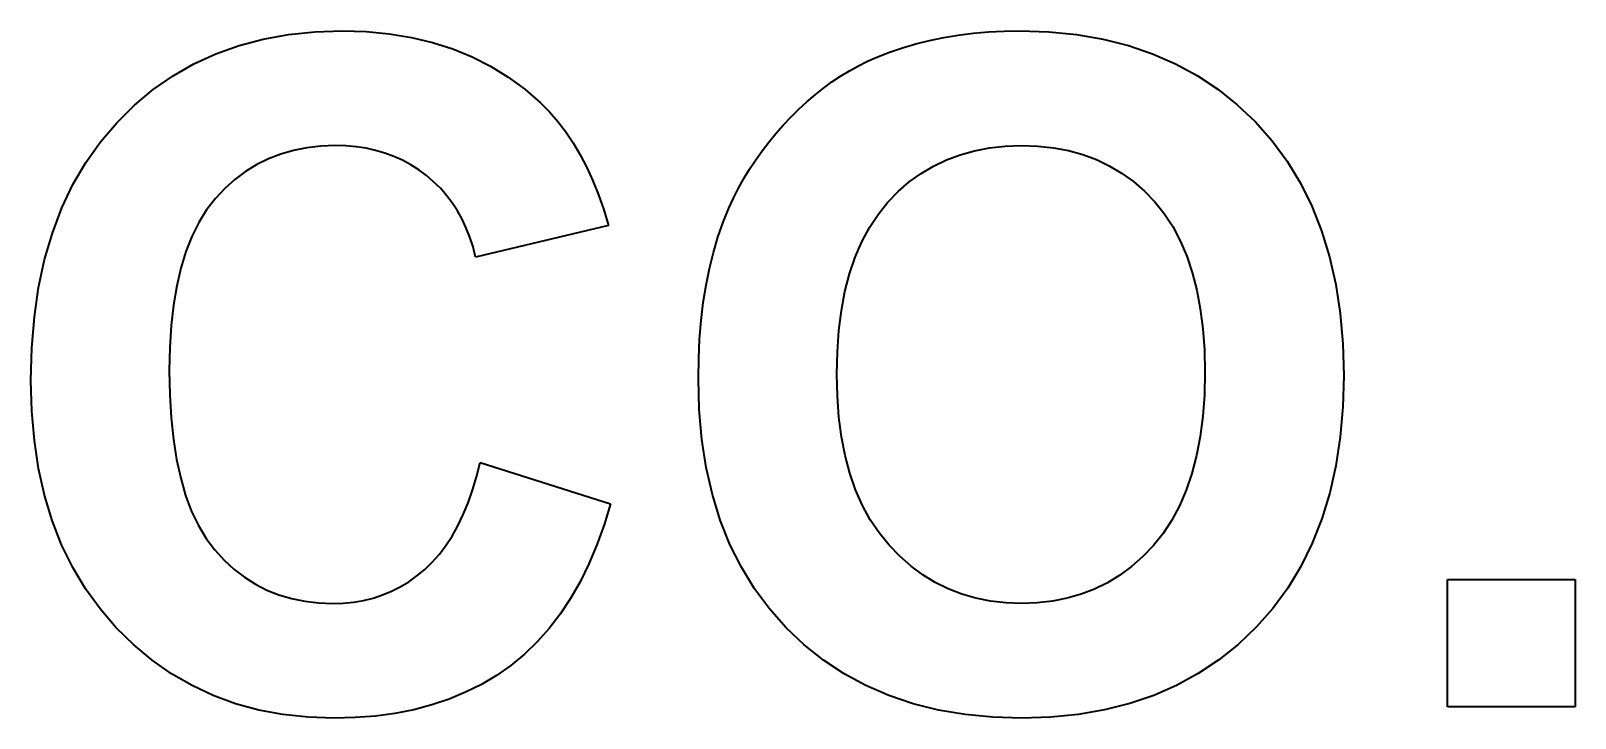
# Model space of a CAD drawing. Extents: x 23 to 587, y 4 to 413.
# Drawn here: x 251.062 to 253.383, y 164.769 to 165.803 of the extents above; entities that cross this region are included whole.
import ezdxf

# ---------------------------------------------------------------- set-up
doc = ezdxf.new("R2010")
doc.units = 0
doc.layers.get('0').update_dxf_attribs({"lineweight": 13})

# ---------------------------------------------------------------- blocks, each defined once
blk = doc.blocks.new('BLOCK7080')
at = {"color": 7, "lineweight": 35, "ltscale": 0.001929}
blk.add_line((-34.4098, 50.5438), (-34.3339, 50.5576), dxfattribs=at)
at = {"color": 7, "lineweight": 35, "ltscale": 0.00199}
blk.add_line((-34.3339, 50.5576), (-34.2547, 50.5659), dxfattribs=at)
at = {"color": 7, "lineweight": 35, "ltscale": 0.002061}
blk.add_line((-34.2547, 50.5659), (-34.1723, 50.5687), dxfattribs=at)
at = {"color": 7, "lineweight": 35, "ltscale": 0.001801}
blk.add_line((-34.1723, 50.5687), (-34.1003, 50.5665), dxfattribs=at)
at = {"color": 7, "lineweight": 35, "ltscale": 0.001739}
blk.add_line((-34.1003, 50.5665), (-34.0311, 50.56), dxfattribs=at)
at = {"color": 7, "lineweight": 35, "ltscale": 0.001685}
blk.add_line((-34.0311, 50.56), (-33.9645, 50.5492), dxfattribs=at)
at = {"color": 7, "lineweight": 35, "ltscale": 0.001129}
for p, q in [((-32.3203, 50.556), (-32.2755, 50.5616)), ((-34.6048, 49.0798), (-34.5816, 49.041)), ((-32.4623, 48.9578), (-32.4962, 48.9877))]:
    blk.add_line(p, q, dxfattribs=at)
at = {"color": 7, "lineweight": 35, "ltscale": 0.001154}
blk.add_line((-32.2755, 50.5616), (-32.2295, 50.5655), dxfattribs=at)
at = {"color": 7, "lineweight": 35, "ltscale": 0.001179}
blk.add_line((-32.2295, 50.5655), (-32.1824, 50.5679), dxfattribs=at)
at = {"color": 7, "lineweight": 35, "ltscale": 0.001207}
blk.add_line((-32.1824, 50.5679), (-32.1341, 50.5687), dxfattribs=at)
at = {"color": 7, "lineweight": 35, "ltscale": 0.002167}
blk.add_line((-32.1341, 50.5687), (-32.0475, 50.566), dxfattribs=at)
at = {"color": 7, "lineweight": 35, "ltscale": 0.002088}
blk.add_line((-32.0475, 50.566), (-31.9644, 50.5577), dxfattribs=at)
at = {"color": 7, "lineweight": 35, "ltscale": 0.002019}
blk.add_line((-31.9644, 50.5577), (-31.8848, 50.544), dxfattribs=at)
at = {"color": 7, "lineweight": 35, "ltscale": 0.001843}
blk.add_line((-34.5519, 50.4996), (-34.4825, 50.5245), dxfattribs=at)
at = {"color": 7, "lineweight": 35, "ltscale": 0.00188}
blk.add_line((-34.4825, 50.5245), (-34.4098, 50.5438), dxfattribs=at)
at = {"color": 7, "lineweight": 35, "ltscale": 0.001638}
blk.add_line((-33.9645, 50.5492), (-33.9008, 50.534), dxfattribs=at)
at = {"color": 7, "lineweight": 35, "ltscale": 0.001601}
blk.add_line((-33.9008, 50.534), (-33.8398, 50.5145), dxfattribs=at)
at = {"color": 7, "lineweight": 35, "ltscale": 0.001574}
blk.add_line((-33.8398, 50.5145), (-33.7816, 50.4906), dxfattribs=at)
at = {"color": 7, "lineweight": 35, "ltscale": 0.001034}
blk.add_line((-32.5273, 50.5046), (-32.4882, 50.518), dxfattribs=at)
at = {"color": 7, "lineweight": 35, "ltscale": 0.001049}
blk.add_line((-32.4882, 50.518), (-32.4479, 50.5299), dxfattribs=at)
at = {"color": 7, "lineweight": 35, "ltscale": 0.001066}
blk.add_line((-32.4479, 50.5299), (-32.4065, 50.5402), dxfattribs=at)
at = {"color": 7, "lineweight": 35, "ltscale": 0.001085}
for p, q in [((-32.4065, 50.5402), (-32.364, 50.5489)), ((-31.9102, 48.8891), (-31.9507, 48.8735)), ((-31.8344, 48.9309), (-31.8715, 48.9082))]:
    blk.add_line(p, q, dxfattribs=at)
at = {"color": 7, "lineweight": 35, "ltscale": 0.001107}
for p, q in [((-32.364, 50.5489), (-32.3203, 50.556)), ((-32.4267, 48.9315), (-32.4623, 48.9578))]:
    blk.add_line(p, q, dxfattribs=at)
at = {"color": 7, "lineweight": 35, "ltscale": 0.001961}
for p, q in [((-31.8848, 50.544), (-31.8088, 50.5248)), ((-33.0066, 49.0232), (-33.0356, 49.0961))]:
    blk.add_line(p, q, dxfattribs=at)
at = {"color": 7, "lineweight": 35, "ltscale": 0.001915}
blk.add_line((-31.8088, 50.5248), (-31.7363, 50.5001), dxfattribs=at)
at = {"color": 7, "lineweight": 35, "ltscale": 0.001811}
blk.add_line((-34.681, 50.4333), (-34.6181, 50.4693), dxfattribs=at)
at = {"color": 7, "lineweight": 35, "ltscale": 0.001821}
blk.add_line((-34.6181, 50.4693), (-34.5519, 50.4996), dxfattribs=at)
at = {"color": 7, "lineweight": 35, "ltscale": 0.001556}
blk.add_line((-33.7816, 50.4906), (-33.7261, 50.4624), dxfattribs=at)
at = {"color": 7, "lineweight": 35, "ltscale": 0.000765667}
blk.add_line((-32.6205, 50.4636), (-32.5931, 50.4772), dxfattribs=at)
at = {"color": 7, "lineweight": 35, "ltscale": 0.000762355}
blk.add_line((-32.5931, 50.4772), (-32.5652, 50.4896), dxfattribs=at)
at = {"color": 7, "lineweight": 35, "ltscale": 0.00102}
blk.add_line((-32.5652, 50.4896), (-32.5273, 50.5046), dxfattribs=at)
at = {"color": 7, "lineweight": 35, "ltscale": 0.001882}
for p, q in [((-31.7363, 50.5001), (-31.6673, 50.47)), ((-31.4247, 48.774), (-31.4792, 48.7221))]:
    blk.add_line(p, q, dxfattribs=at)
at = {"color": 7, "lineweight": 35, "ltscale": 0.001863}
for p, q in [((-31.6673, 50.47), (-31.6019, 50.4343)), ((-34.9005, 48.8291), (-34.9441, 48.8895))]:
    blk.add_line(p, q, dxfattribs=at)
at = {"color": 7, "lineweight": 35, "ltscale": 0.001817}
blk.add_line((-34.7407, 50.3919), (-34.681, 50.4333), dxfattribs=at)
at = {"color": 7, "lineweight": 35, "ltscale": 0.001549}
for p, q in [((-33.7261, 50.4624), (-33.6733, 50.4299)), ((-34.6796, 49.7435), (-34.6866, 49.6819))]:
    blk.add_line(p, q, dxfattribs=at)
at = {"color": 7, "lineweight": 35, "ltscale": 0.001553}
blk.add_line((-33.6733, 50.4299), (-33.6234, 50.393), dxfattribs=at)
at = {"color": 7, "lineweight": 35, "ltscale": 0.00078366}
blk.add_line((-32.7001, 50.4152), (-32.674, 50.4326), dxfattribs=at)
at = {"color": 7, "lineweight": 35, "ltscale": 0.000775782}
blk.add_line((-32.674, 50.4326), (-32.6475, 50.4487), dxfattribs=at)
at = {"color": 7, "lineweight": 35, "ltscale": 0.000770373}
blk.add_line((-32.6475, 50.4487), (-32.6205, 50.4636), dxfattribs=at)
at = {"color": 7, "lineweight": 35, "ltscale": 0.001858}
for p, q in [((-31.6019, 50.4343), (-31.54, 50.3932)), ((-32.7254, 48.6747), (-32.7836, 48.7209)), ((-31.4792, 48.7221), (-31.5371, 48.6756))]:
    blk.add_line(p, q, dxfattribs=at)
at = {"color": 7, "lineweight": 35, "ltscale": 0.001835}
blk.add_line((-34.7972, 50.3449), (-34.7407, 50.3919), dxfattribs=at)
at = {"color": 7, "lineweight": 35, "ltscale": 0.001566}
blk.add_line((-33.6234, 50.393), (-33.5762, 50.3518), dxfattribs=at)
at = {"color": 7, "lineweight": 35, "ltscale": 0.000813292}
blk.add_line((-32.7757, 50.3555), (-32.7509, 50.3767), dxfattribs=at)
at = {"color": 7, "lineweight": 35, "ltscale": 0.000802251}
blk.add_line((-32.7509, 50.3767), (-32.7258, 50.3966), dxfattribs=at)
at = {"color": 7, "lineweight": 35, "ltscale": 0.000792034}
blk.add_line((-32.7258, 50.3966), (-32.7001, 50.4152), dxfattribs=at)
at = {"color": 7, "lineweight": 35, "ltscale": 0.001868}
for p, q in [((-31.54, 50.3932), (-31.4816, 50.3466)), ((-34.8504, 50.2924), (-34.7972, 50.3449))]:
    blk.add_line(p, q, dxfattribs=at)
at = {"color": 7, "lineweight": 35, "ltscale": 0.000943549}
blk.add_line((-33.5762, 50.3518), (-33.5495, 50.325), dxfattribs=at)
at = {"color": 7, "lineweight": 35, "ltscale": 0.000839164}
blk.add_line((-32.8238, 50.3095), (-32.7999, 50.3331), dxfattribs=at)
at = {"color": 7, "lineweight": 35, "ltscale": 0.000826083}
blk.add_line((-32.7999, 50.3331), (-32.7757, 50.3555), dxfattribs=at)
at = {"color": 7, "lineweight": 35, "ltscale": 0.001891}
blk.add_line((-31.4816, 50.3466), (-31.4268, 50.2945), dxfattribs=at)
at = {"color": 7, "lineweight": 35, "ltscale": 0.001888}
blk.add_line((-34.8994, 50.2349), (-34.8504, 50.2924), dxfattribs=at)
at = {"color": 7, "lineweight": 35, "ltscale": 0.00096152}
blk.add_line((-33.5495, 50.325), (-33.5243, 50.296), dxfattribs=at)
at = {"color": 7, "lineweight": 35, "ltscale": 0.00098324}
blk.add_line((-33.5243, 50.296), (-33.5004, 50.2648), dxfattribs=at)
at = {"color": 7, "lineweight": 35, "ltscale": 0.000838827}
blk.add_line((-32.869, 50.2597), (-32.8469, 50.2849), dxfattribs=at)
at = {"color": 7, "lineweight": 35, "ltscale": 0.000843621}
blk.add_line((-32.8469, 50.2849), (-32.8238, 50.3095), dxfattribs=at)
at = {"color": 7, "lineweight": 35, "ltscale": 0.001902}
for p, q in [((-31.4268, 50.2945), (-31.3763, 50.2375)), ((-31.3763, 50.2375), (-31.3312, 50.1762))]:
    blk.add_line(p, q, dxfattribs=at)
at = {"color": 7, "lineweight": 35, "ltscale": 0.001897}
blk.add_line((-34.9432, 50.173), (-34.8994, 50.2349), dxfattribs=at)
at = {"color": 7, "lineweight": 35, "ltscale": 0.001009}
for p, q in [((-33.5004, 50.2648), (-33.4779, 50.2313)), ((-34.3246, 48.8601), (-34.285, 48.8521))]:
    blk.add_line(p, q, dxfattribs=at)
at = {"color": 7, "lineweight": 35, "ltscale": 0.000831479}
blk.add_line((-32.9102, 50.2073), (-32.8901, 50.2338), dxfattribs=at)
at = {"color": 7, "lineweight": 35, "ltscale": 0.000834449}
blk.add_line((-32.8901, 50.2338), (-32.869, 50.2597), dxfattribs=at)
at = {"color": 7, "lineweight": 35, "ltscale": 0.000990625}
blk.add_line((-34.3573, 50.198), (-34.3942, 50.1836), dxfattribs=at)
at = {"color": 7, "lineweight": 35, "ltscale": 0.001005}
blk.add_line((-34.3187, 50.2092), (-34.3573, 50.198), dxfattribs=at)
at = {"color": 7, "lineweight": 35, "ltscale": 0.001027}
blk.add_line((-34.2784, 50.2171), (-34.3187, 50.2092), dxfattribs=at)
at = {"color": 7, "lineweight": 35, "ltscale": 0.001055}
blk.add_line((-34.2364, 50.2219), (-34.2784, 50.2171), dxfattribs=at)
at = {"color": 7, "lineweight": 35, "ltscale": 0.001092}
for p, q in [((-34.1928, 50.2235), (-34.2364, 50.2219)), ((-32.3894, 48.9088), (-32.4267, 48.9315))]:
    blk.add_line(p, q, dxfattribs=at)
at = {"color": 7, "lineweight": 35, "ltscale": 0.000793009}
blk.add_line((-34.1611, 50.2226), (-34.1928, 50.2235), dxfattribs=at)
at = {"color": 7, "lineweight": 35, "ltscale": 0.000771643}
blk.add_line((-34.1303, 50.2199), (-34.1611, 50.2226), dxfattribs=at)
at = {"color": 7, "lineweight": 35, "ltscale": 0.000753023}
blk.add_line((-34.1006, 50.2154), (-34.1303, 50.2199), dxfattribs=at)
at = {"color": 7, "lineweight": 35, "ltscale": 0.00073697}
blk.add_line((-34.0718, 50.2091), (-34.1006, 50.2154), dxfattribs=at)
at = {"color": 7, "lineweight": 35, "ltscale": 0.000724937}
blk.add_line((-34.0439, 50.201), (-34.0718, 50.2091), dxfattribs=at)
at = {"color": 7, "lineweight": 35, "ltscale": 0.000716073}
blk.add_line((-34.017, 50.1911), (-34.0439, 50.201), dxfattribs=at)
at = {"color": 7, "lineweight": 35, "ltscale": 0.000710252}
blk.add_line((-33.9912, 50.1794), (-34.017, 50.1911), dxfattribs=at)
at = {"color": 7, "lineweight": 35, "ltscale": 0.001037}
for p, q in [((-33.4779, 50.2313), (-33.4568, 50.1956)), ((-34.285, 48.8521), (-34.2438, 48.8472))]:
    blk.add_line(p, q, dxfattribs=at)
at = {"color": 7, "lineweight": 35, "ltscale": 0.00107}
blk.add_line((-33.4568, 50.1956), (-33.437, 50.1576), dxfattribs=at)
at = {"color": 7, "lineweight": 35, "ltscale": 0.00082913}
blk.add_line((-32.9293, 50.1802), (-32.9102, 50.2073), dxfattribs=at)
at = {"color": 7, "lineweight": 35, "ltscale": 0.0011}
blk.add_line((-32.3555, 50.1807), (-32.3143, 50.1961), dxfattribs=at)
at = {"color": 7, "lineweight": 35, "ltscale": 0.00112}
for p, q in [((-32.3143, 50.1961), (-32.2711, 50.2081)), ((-31.993, 48.8613), (-32.0369, 48.8526))]:
    blk.add_line(p, q, dxfattribs=at)
at = {"color": 7, "lineweight": 35, "ltscale": 0.001147}
for p, q in [((-32.2711, 50.2081), (-32.226, 50.2167)), ((-33.0273, 49.9928), (-33.01, 50.0353)), ((-31.7337, 49.0196), (-31.7655, 48.9865))]:
    blk.add_line(p, q, dxfattribs=at)
at = {"color": 7, "lineweight": 35, "ltscale": 0.001183}
for p, q in [((-32.226, 50.2167), (-32.179, 50.2218)), ((-33.4015, 50.075), (-33.3858, 50.0303))]:
    blk.add_line(p, q, dxfattribs=at)
at = {"color": 7, "lineweight": 35, "ltscale": 0.001225}
blk.add_line((-32.179, 50.2218), (-32.13, 50.2235), dxfattribs=at)
at = {"color": 7, "lineweight": 35, "ltscale": 0.001224}
blk.add_line((-32.13, 50.2235), (-32.0811, 50.2218), dxfattribs=at)
at = {"color": 7, "lineweight": 35, "ltscale": 0.001181}
for p, q in [((-32.0811, 50.2218), (-32.0341, 50.2168)), ((-32.5875, 49.9769), (-32.5615, 50.0163))]:
    blk.add_line(p, q, dxfattribs=at)
at = {"color": 7, "lineweight": 35, "ltscale": 0.001144}
blk.add_line((-32.0341, 50.2168), (-31.9892, 50.2083), dxfattribs=at)
at = {"color": 7, "lineweight": 35, "ltscale": 0.001115}
blk.add_line((-31.9892, 50.2083), (-31.9461, 50.1965), dxfattribs=at)
at = {"color": 7, "lineweight": 35, "ltscale": 0.001094}
blk.add_line((-31.9461, 50.1965), (-31.9051, 50.1813), dxfattribs=at)
at = {"color": 7, "lineweight": 35, "ltscale": 0.001921}
blk.add_line((-34.9819, 50.1066), (-34.9432, 50.173), dxfattribs=at)
at = {"color": 7, "lineweight": 35, "ltscale": 0.00099716}
blk.add_line((-34.463, 50.1453), (-34.4949, 50.1214), dxfattribs=at)
at = {"color": 7, "lineweight": 35, "ltscale": 0.000986318}
blk.add_line((-34.4294, 50.1661), (-34.463, 50.1453), dxfattribs=at)
at = {"color": 7, "lineweight": 35, "ltscale": 0.000984363}
blk.add_line((-34.3942, 50.1836), (-34.4294, 50.1661), dxfattribs=at)
at = {"color": 7, "lineweight": 35, "ltscale": 0.000709057}
blk.add_line((-33.9662, 50.1659), (-33.9912, 50.1794), dxfattribs=at)
at = {"color": 7, "lineweight": 35, "ltscale": 0.000710477}
blk.add_line((-33.9423, 50.1506), (-33.9662, 50.1659), dxfattribs=at)
at = {"color": 7, "lineweight": 35, "ltscale": 0.000716719}
blk.add_line((-33.9193, 50.1335), (-33.9423, 50.1506), dxfattribs=at)
at = {"color": 7, "lineweight": 35, "ltscale": 0.001105}
blk.add_line((-33.437, 50.1576), (-33.4186, 50.1174), dxfattribs=at)
at = {"color": 7, "lineweight": 35, "ltscale": 0.000827956}
blk.add_line((-32.9646, 50.1241), (-32.9474, 50.1525), dxfattribs=at)
at = {"color": 7, "lineweight": 35, "ltscale": 0.000828459}
blk.add_line((-32.9474, 50.1525), (-32.9293, 50.1802), dxfattribs=at)
at = {"color": 7, "lineweight": 35, "ltscale": 0.001087}
blk.add_line((-32.4321, 50.1396), (-32.3948, 50.1619), dxfattribs=at)
at = {"color": 7, "lineweight": 35, "ltscale": 0.001089}
blk.add_line((-32.3948, 50.1619), (-32.3555, 50.1807), dxfattribs=at)
at = {"color": 7, "lineweight": 35, "ltscale": 0.001081}
for p, q in [((-31.9051, 50.1813), (-31.8661, 50.1626)), ((-31.8715, 48.9082), (-31.9102, 48.8891))]:
    blk.add_line(p, q, dxfattribs=at)
at = {"color": 7, "lineweight": 35, "ltscale": 0.001078}
blk.add_line((-31.8661, 50.1626), (-31.829, 50.1406), dxfattribs=at)
at = {"color": 7, "lineweight": 35, "ltscale": 0.001082}
blk.add_line((-31.829, 50.1406), (-31.7939, 50.1153), dxfattribs=at)
at = {"color": 7, "lineweight": 35, "ltscale": 0.001917}
blk.add_line((-31.3312, 50.1762), (-31.2914, 50.1107), dxfattribs=at)
at = {"color": 7, "lineweight": 35, "ltscale": 0.00196}
blk.add_line((-35.0154, 50.0357), (-34.9819, 50.1066), dxfattribs=at)
at = {"color": 7, "lineweight": 35, "ltscale": 0.001041}
blk.add_line((-34.5251, 50.0943), (-34.5536, 50.0639), dxfattribs=at)
at = {"color": 7, "lineweight": 35, "ltscale": 0.001015}
blk.add_line((-34.4949, 50.1214), (-34.5251, 50.0943), dxfattribs=at)
at = {"color": 7, "lineweight": 35, "ltscale": 0.000716587}
blk.add_line((-33.8975, 50.1148), (-33.9193, 50.1335), dxfattribs=at)
at = {"color": 7, "lineweight": 35, "ltscale": 0.000709966}
blk.add_line((-33.8773, 50.0949), (-33.8975, 50.1148), dxfattribs=at)
at = {"color": 7, "lineweight": 35, "ltscale": 0.000707427}
blk.add_line((-33.8587, 50.0736), (-33.8773, 50.0949), dxfattribs=at)
at = {"color": 7, "lineweight": 35, "ltscale": 0.001143}
blk.add_line((-33.4186, 50.1174), (-33.4015, 50.075), dxfattribs=at)
at = {"color": 7, "lineweight": 35, "ltscale": 0.000831882}
blk.add_line((-32.9958, 50.0655), (-32.9807, 50.0951), dxfattribs=at)
at = {"color": 7, "lineweight": 35, "ltscale": 0.000829413}
blk.add_line((-32.9807, 50.0951), (-32.9646, 50.1241), dxfattribs=at)
at = {"color": 7, "lineweight": 35, "ltscale": 0.001109}
blk.add_line((-32.501, 50.0849), (-32.4675, 50.114), dxfattribs=at)
at = {"color": 7, "lineweight": 35, "ltscale": 0.001093}
blk.add_line((-32.4675, 50.114), (-32.4321, 50.1396), dxfattribs=at)
at = {"color": 7, "lineweight": 35, "ltscale": 0.001097}
blk.add_line((-31.7939, 50.1153), (-31.7608, 50.0865), dxfattribs=at)
at = {"color": 7, "lineweight": 35, "ltscale": 0.001947}
blk.add_line((-31.2914, 50.1107), (-31.2569, 50.0408), dxfattribs=at)
at = {"color": 7, "lineweight": 35, "ltscale": 0.001073}
blk.add_line((-34.5536, 50.0639), (-34.5799, 50.03), dxfattribs=at)
at = {"color": 7, "lineweight": 35, "ltscale": 0.000708841}
blk.add_line((-33.8416, 50.051), (-33.8587, 50.0736), dxfattribs=at)
at = {"color": 7, "lineweight": 35, "ltscale": 0.000713125}
blk.add_line((-33.826, 50.0271), (-33.8416, 50.051), dxfattribs=at)
at = {"color": 7, "lineweight": 35, "ltscale": 0.000834686}
blk.add_line((-33.01, 50.0353), (-32.9958, 50.0655), dxfattribs=at)
at = {"color": 7, "lineweight": 35, "ltscale": 0.001156}
blk.add_line((-32.5615, 50.0163), (-32.5325, 50.0523), dxfattribs=at)
at = {"color": 7, "lineweight": 35, "ltscale": 0.001132}
blk.add_line((-32.5325, 50.0523), (-32.501, 50.0849), dxfattribs=at)
at = {"color": 7, "lineweight": 35, "ltscale": 0.001119}
blk.add_line((-31.7608, 50.0865), (-31.7296, 50.0544), dxfattribs=at)
at = {"color": 7, "lineweight": 35, "ltscale": 0.001142}
blk.add_line((-31.7296, 50.0544), (-31.701, 50.0188), dxfattribs=at)
at = {"color": 7, "lineweight": 35, "ltscale": 0.002013}
blk.add_line((-35.0437, 49.9604), (-35.0154, 50.0357), dxfattribs=at)
at = {"color": 7, "lineweight": 35, "ltscale": 0.001114}
blk.add_line((-34.5799, 50.03), (-34.6035, 49.9922), dxfattribs=at)
at = {"color": 7, "lineweight": 35, "ltscale": 0.000721148}
blk.add_line((-33.812, 50.0019), (-33.826, 50.0271), dxfattribs=at)
at = {"color": 7, "lineweight": 35, "ltscale": 0.000732925}
blk.add_line((-33.7995, 49.9754), (-33.812, 50.0019), dxfattribs=at)
at = {"color": 7, "lineweight": 35, "ltscale": 0.001226}
blk.add_line((-33.3858, 50.0303), (-33.3715, 49.9834), dxfattribs=at)
at = {"color": 7, "lineweight": 35, "ltscale": 0.001168}
blk.add_line((-31.701, 50.0188), (-31.6754, 49.9797), dxfattribs=at)
at = {"color": 7, "lineweight": 35, "ltscale": 0.001992}
blk.add_line((-31.2569, 50.0408), (-31.2278, 49.9667), dxfattribs=at)
at = {"color": 7, "lineweight": 35, "ltscale": 0.002077}
blk.add_line((-35.067, 49.8806), (-35.0437, 49.9604), dxfattribs=at)
at = {"color": 7, "lineweight": 35, "ltscale": 0.001167}
blk.add_line((-34.6035, 49.9922), (-34.6243, 49.9504), dxfattribs=at)
at = {"color": 7, "lineweight": 35, "ltscale": 0.000747623}
blk.add_line((-33.7885, 49.9475), (-33.7995, 49.9754), dxfattribs=at)
at = {"color": 7, "lineweight": 35, "ltscale": 0.010275}
blk.add_line((-33.3715, 49.9834), (-33.7712, 49.8879), dxfattribs=at)
at = {"color": 7, "lineweight": 35, "ltscale": 0.001176}
blk.add_line((-33.0429, 49.9484), (-33.0273, 49.9928), dxfattribs=at)
at = {"color": 7, "lineweight": 35, "ltscale": 0.001217}
blk.add_line((-32.6104, 49.9339), (-32.5875, 49.9769), dxfattribs=at)
at = {"color": 7, "lineweight": 35, "ltscale": 0.001205}
blk.add_line((-31.6754, 49.9797), (-31.6527, 49.9371), dxfattribs=at)
at = {"color": 7, "lineweight": 35, "ltscale": 0.002049}
blk.add_line((-31.2278, 49.9667), (-31.2039, 49.8883), dxfattribs=at)
at = {"color": 7, "lineweight": 35, "ltscale": 0.00123}
blk.add_line((-34.6243, 49.9504), (-34.6423, 49.9046), dxfattribs=at)
at = {"color": 7, "lineweight": 35, "ltscale": 0.000765676}
blk.add_line((-33.7791, 49.9184), (-33.7885, 49.9475), dxfattribs=at)
at = {"color": 7, "lineweight": 35, "ltscale": 0.000786359}
blk.add_line((-33.7712, 49.8879), (-33.7791, 49.9184), dxfattribs=at)
at = {"color": 7, "lineweight": 35, "ltscale": 0.001209}
blk.add_line((-33.0566, 49.902), (-33.0429, 49.9484), dxfattribs=at)
at = {"color": 7, "lineweight": 35, "ltscale": 0.001262}
blk.add_line((-32.6303, 49.8875), (-32.6104, 49.9339), dxfattribs=at)
at = {"color": 7, "lineweight": 35, "ltscale": 0.001251}
blk.add_line((-31.6527, 49.9371), (-31.6331, 49.8911), dxfattribs=at)
at = {"color": 7, "lineweight": 35, "ltscale": 0.002154}
blk.add_line((-35.085, 49.7964), (-35.067, 49.8806), dxfattribs=at)
at = {"color": 7, "lineweight": 35, "ltscale": 0.001301}
blk.add_line((-34.6423, 49.9046), (-34.6575, 49.8548), dxfattribs=at)
at = {"color": 7, "lineweight": 35, "ltscale": 0.001245}
blk.add_line((-33.0685, 49.8537), (-33.0566, 49.902), dxfattribs=at)
at = {"color": 7, "lineweight": 35, "ltscale": 0.001316}
blk.add_line((-32.6471, 49.8376), (-32.6303, 49.8875), dxfattribs=at)
at = {"color": 7, "lineweight": 35, "ltscale": 0.001307}
blk.add_line((-31.6331, 49.8911), (-31.6166, 49.8415), dxfattribs=at)
at = {"color": 7, "lineweight": 35, "ltscale": 0.002119}
blk.add_line((-31.2039, 49.8883), (-31.1853, 49.8056), dxfattribs=at)
at = {"color": 7, "lineweight": 35, "ltscale": 0.001378}
for p, q in [((-34.6575, 49.8548), (-34.67, 49.8012)), ((-32.6608, 49.7843), (-32.6471, 49.8376))]:
    blk.add_line(p, q, dxfattribs=at)
at = {"color": 7, "lineweight": 35, "ltscale": 0.001282}
blk.add_line((-33.0785, 49.8034), (-33.0685, 49.8537), dxfattribs=at)
at = {"color": 7, "lineweight": 35, "ltscale": 0.001369}
blk.add_line((-31.6166, 49.8415), (-31.603, 49.7885), dxfattribs=at)
at = {"color": 7, "lineweight": 35, "ltscale": 0.002241}
blk.add_line((-35.0979, 49.7077), (-35.085, 49.7964), dxfattribs=at)
at = {"color": 7, "lineweight": 35, "ltscale": 0.001461}
blk.add_line((-34.67, 49.8012), (-34.6796, 49.7435), dxfattribs=at)
at = {"color": 7, "lineweight": 35, "ltscale": 0.001323}
blk.add_line((-33.0868, 49.7511), (-33.0785, 49.8034), dxfattribs=at)
at = {"color": 7, "lineweight": 35, "ltscale": 0.001446}
blk.add_line((-32.6715, 49.7274), (-32.6608, 49.7843), dxfattribs=at)
at = {"color": 7, "lineweight": 35, "ltscale": 0.001437}
for p, q in [((-31.603, 49.7885), (-31.5925, 49.732)), ((-32.6602, 49.2905), (-32.6712, 49.3469))]:
    blk.add_line(p, q, dxfattribs=at)
at = {"color": 7, "lineweight": 35, "ltscale": 0.0022}
blk.add_line((-31.1853, 49.8056), (-31.172, 49.7186), dxfattribs=at)
at = {"color": 7, "lineweight": 35, "ltscale": 0.001366}
blk.add_line((-33.0932, 49.6968), (-33.0868, 49.7511), dxfattribs=at)
at = {"color": 7, "lineweight": 35, "ltscale": 0.00152}
blk.add_line((-32.6792, 49.6671), (-32.6715, 49.7274), dxfattribs=at)
at = {"color": 7, "lineweight": 35, "ltscale": 0.001512}
blk.add_line((-31.5925, 49.732), (-31.5849, 49.6719), dxfattribs=at)
at = {"color": 7, "lineweight": 35, "ltscale": 0.002337}
for p, q in [((-35.1056, 49.6145), (-35.0979, 49.7077)), ((-33.0988, 49.4289), (-33.1014, 49.5223))]:
    blk.add_line(p, q, dxfattribs=at)
at = {"color": 7, "lineweight": 35, "ltscale": 0.001642}
blk.add_line((-34.6866, 49.6819), (-34.6907, 49.6164), dxfattribs=at)
at = {"color": 7, "lineweight": 35, "ltscale": 0.00141}
blk.add_line((-33.0977, 49.6406), (-33.0932, 49.6968), dxfattribs=at)
at = {"color": 7, "lineweight": 35, "ltscale": 0.00229}
blk.add_line((-31.172, 49.7186), (-31.1641, 49.6274), dxfattribs=at)
at = {"color": 7, "lineweight": 35, "ltscale": 0.001456}
blk.add_line((-33.1005, 49.5824), (-33.0977, 49.6406), dxfattribs=at)
at = {"color": 7, "lineweight": 35, "ltscale": 0.001599}
blk.add_line((-32.6838, 49.6033), (-32.6792, 49.6671), dxfattribs=at)
at = {"color": 7, "lineweight": 35, "ltscale": 0.001592}
blk.add_line((-31.5849, 49.6719), (-31.5804, 49.6084), dxfattribs=at)
at = {"color": 7, "lineweight": 35, "ltscale": 0.002442}
blk.add_line((-35.1082, 49.5169), (-35.1056, 49.6145), dxfattribs=at)
at = {"color": 7, "lineweight": 35, "ltscale": 0.001738}
blk.add_line((-34.6907, 49.6164), (-34.6921, 49.5469), dxfattribs=at)
at = {"color": 7, "lineweight": 35, "ltscale": 0.001683}
blk.add_line((-32.6853, 49.536), (-32.6838, 49.6033), dxfattribs=at)
at = {"color": 7, "lineweight": 35, "ltscale": 0.001675}
blk.add_line((-31.5804, 49.6084), (-31.5789, 49.5414), dxfattribs=at)
at = {"color": 7, "lineweight": 35, "ltscale": 0.002389}
blk.add_line((-31.1641, 49.6274), (-31.1614, 49.5319), dxfattribs=at)
at = {"color": 7, "lineweight": 35, "ltscale": 0.001842}
blk.add_line((-34.6921, 49.5469), (-34.6908, 49.4732), dxfattribs=at)
at = {"color": 7, "lineweight": 35, "ltscale": 0.001503}
blk.add_line((-33.1014, 49.5223), (-33.1005, 49.5824), dxfattribs=at)
at = {"color": 7, "lineweight": 35, "ltscale": 0.001696}
blk.add_line((-31.5789, 49.5414), (-31.5804, 49.4736), dxfattribs=at)
at = {"color": 7, "lineweight": 35, "ltscale": 0.002311}
blk.add_line((-35.1056, 49.4245), (-35.1082, 49.5169), dxfattribs=at)
at = {"color": 7, "lineweight": 35, "ltscale": 0.001658}
blk.add_line((-32.6837, 49.4696), (-32.6853, 49.536), dxfattribs=at)
at = {"color": 7, "lineweight": 35, "ltscale": 0.00237}
blk.add_line((-31.1614, 49.5319), (-31.164, 49.4371), dxfattribs=at)
at = {"color": 7, "lineweight": 35, "ltscale": 0.001736}
blk.add_line((-34.6908, 49.4732), (-34.6867, 49.4039), dxfattribs=at)
at = {"color": 7, "lineweight": 35, "ltscale": 0.001579}
blk.add_line((-32.679, 49.4067), (-32.6837, 49.4696), dxfattribs=at)
at = {"color": 7, "lineweight": 35, "ltscale": 0.001613}
blk.add_line((-31.5804, 49.4736), (-31.5851, 49.4092), dxfattribs=at)
at = {"color": 7, "lineweight": 35, "ltscale": 0.002219}
blk.add_line((-35.0979, 49.336), (-35.1056, 49.4245), dxfattribs=at)
at = {"color": 7, "lineweight": 35, "ltscale": 0.001632}
blk.add_line((-34.6867, 49.4039), (-34.6798, 49.3389), dxfattribs=at)
at = {"color": 7, "lineweight": 35, "ltscale": 0.002243}
blk.add_line((-33.0909, 49.3395), (-33.0988, 49.4289), dxfattribs=at)
at = {"color": 7, "lineweight": 35, "ltscale": 0.001506}
blk.add_line((-32.6712, 49.3469), (-32.679, 49.4067), dxfattribs=at)
at = {"color": 7, "lineweight": 35, "ltscale": 0.001534}
blk.add_line((-31.5851, 49.4092), (-31.5928, 49.3483), dxfattribs=at)
at = {"color": 7, "lineweight": 35, "ltscale": 0.002272}
blk.add_line((-31.164, 49.4371), (-31.172, 49.3466), dxfattribs=at)
at = {"color": 7, "lineweight": 35, "ltscale": 0.002134}
blk.add_line((-35.0851, 49.2516), (-35.0979, 49.336), dxfattribs=at)
at = {"color": 7, "lineweight": 35, "ltscale": 0.001532}
blk.add_line((-34.6798, 49.3389), (-34.6703, 49.2784), dxfattribs=at)
at = {"color": 7, "lineweight": 35, "ltscale": 0.002156}
blk.add_line((-33.0777, 49.2543), (-33.0909, 49.3395), dxfattribs=at)
at = {"color": 7, "lineweight": 35, "ltscale": 0.00146}
blk.add_line((-31.5928, 49.3483), (-31.6037, 49.2909), dxfattribs=at)
at = {"color": 7, "lineweight": 35, "ltscale": 0.002183}
blk.add_line((-31.172, 49.3466), (-31.1851, 49.2602), dxfattribs=at)
at = {"color": 7, "lineweight": 35, "ltscale": 0.001438}
blk.add_line((-34.6703, 49.2784), (-34.658, 49.2222), dxfattribs=at)
at = {"color": 7, "lineweight": 35, "ltscale": 0.001102}
blk.add_line((-33.7683, 49.2272), (-33.7576, 49.2699), dxfattribs=at)
at = {"color": 7, "lineweight": 35, "ltscale": 0.010269}
blk.add_line((-33.7576, 49.2699), (-33.3661, 49.1458), dxfattribs=at)
at = {"color": 7, "lineweight": 35, "ltscale": 0.001375}
for p, q in [((-32.6461, 49.2373), (-32.6602, 49.2905)), ((-33.5171, 48.8135), (-33.5506, 48.7699))]:
    blk.add_line(p, q, dxfattribs=at)
at = {"color": 7, "lineweight": 35, "ltscale": 0.001392}
blk.add_line((-31.6037, 49.2909), (-31.6176, 49.237), dxfattribs=at)
at = {"color": 7, "lineweight": 35, "ltscale": 0.002103}
for p, q in [((-31.1851, 49.2602), (-31.2035, 49.1781)), ((-32.2161, 48.5032), (-32.2998, 48.5114))]:
    blk.add_line(p, q, dxfattribs=at)
at = {"color": 7, "lineweight": 35, "ltscale": 0.00206}
blk.add_line((-35.0672, 49.1712), (-35.0851, 49.2516), dxfattribs=at)
at = {"color": 7, "lineweight": 35, "ltscale": 0.00135}
blk.add_line((-34.658, 49.2222), (-34.643, 49.1703), dxfattribs=at)
at = {"color": 7, "lineweight": 35, "ltscale": 0.001054}
blk.add_line((-33.7804, 49.1868), (-33.7683, 49.2272), dxfattribs=at)
at = {"color": 7, "lineweight": 35, "ltscale": 0.00208}
for p, q in [((-33.0593, 49.1732), (-33.0777, 49.2543)), ((-31.9595, 48.5114), (-32.0423, 48.5032))]:
    blk.add_line(p, q, dxfattribs=at)
at = {"color": 7, "lineweight": 35, "ltscale": 0.001319}
blk.add_line((-32.6288, 49.1875), (-32.6461, 49.2373), dxfattribs=at)
at = {"color": 7, "lineweight": 35, "ltscale": 0.001331}
blk.add_line((-31.6176, 49.237), (-31.6346, 49.1866), dxfattribs=at)
at = {"color": 7, "lineweight": 35, "ltscale": 0.001996}
blk.add_line((-35.0441, 49.0948), (-35.0672, 49.1712), dxfattribs=at)
at = {"color": 7, "lineweight": 35, "ltscale": 0.001267}
blk.add_line((-34.643, 49.1703), (-34.6253, 49.1228), dxfattribs=at)
at = {"color": 7, "lineweight": 35, "ltscale": 0.001008}
blk.add_line((-33.7938, 49.1487), (-33.7804, 49.1868), dxfattribs=at)
at = {"color": 7, "lineweight": 35, "ltscale": 0.002015}
blk.add_line((-33.0356, 49.0961), (-33.0593, 49.1732), dxfattribs=at)
at = {"color": 7, "lineweight": 35, "ltscale": 0.001271}
blk.add_line((-32.6084, 49.1409), (-32.6288, 49.1875), dxfattribs=at)
at = {"color": 7, "lineweight": 35, "ltscale": 0.001277}
blk.add_line((-31.6346, 49.1866), (-31.6548, 49.1396), dxfattribs=at)
at = {"color": 7, "lineweight": 35, "ltscale": 0.002036}
blk.add_line((-31.2035, 49.1781), (-31.2272, 49.1002), dxfattribs=at)
at = {"color": 7, "lineweight": 35, "ltscale": 0.001193}
blk.add_line((-34.6253, 49.1228), (-34.6048, 49.0798), dxfattribs=at)
at = {"color": 7, "lineweight": 35, "ltscale": 0.000965117}
blk.add_line((-33.8085, 49.113), (-33.7938, 49.1487), dxfattribs=at)
at = {"color": 7, "lineweight": 35, "ltscale": 0.001665}
blk.add_line((-33.3661, 49.1458), (-33.3853, 49.082), dxfattribs=at)
at = {"color": 7, "lineweight": 35, "ltscale": 0.001231}
blk.add_line((-32.5849, 49.0976), (-32.6084, 49.1409), dxfattribs=at)
at = {"color": 7, "lineweight": 35, "ltscale": 0.001233}
blk.add_line((-31.6548, 49.1396), (-31.678, 49.0961), dxfattribs=at)
at = {"color": 7, "lineweight": 35, "ltscale": 0.001944}
blk.add_line((-35.0159, 49.0224), (-35.0441, 49.0948), dxfattribs=at)
at = {"color": 7, "lineweight": 35, "ltscale": 0.000887477}
blk.add_line((-33.8417, 49.0486), (-33.8244, 49.0796), dxfattribs=at)
at = {"color": 7, "lineweight": 35, "ltscale": 0.000925474}
blk.add_line((-33.8244, 49.0796), (-33.8085, 49.113), dxfattribs=at)
at = {"color": 7, "lineweight": 35, "ltscale": 0.001604}
blk.add_line((-33.3853, 49.082), (-33.4068, 49.0216), dxfattribs=at)
at = {"color": 7, "lineweight": 35, "ltscale": 0.001201}
blk.add_line((-32.5582, 49.0577), (-32.5849, 49.0976), dxfattribs=at)
at = {"color": 7, "lineweight": 35, "ltscale": 0.001197}
blk.add_line((-31.678, 49.0961), (-31.7043, 49.0561), dxfattribs=at)
at = {"color": 7, "lineweight": 35, "ltscale": 0.001979}
blk.add_line((-31.2272, 49.1002), (-31.2562, 49.0266), dxfattribs=at)
at = {"color": 7, "lineweight": 35, "ltscale": 0.001076}
blk.add_line((-34.5816, 49.041), (-34.5557, 49.0066), dxfattribs=at)
at = {"color": 7, "lineweight": 35, "ltscale": 0.000854949}
blk.add_line((-33.8604, 49.0199), (-33.8417, 49.0486), dxfattribs=at)
at = {"color": 7, "lineweight": 35, "ltscale": 0.001182}
blk.add_line((-32.5284, 49.0209), (-32.5582, 49.0577), dxfattribs=at)
at = {"color": 7, "lineweight": 35, "ltscale": 0.001173}
blk.add_line((-31.7043, 49.0561), (-31.7337, 49.0196), dxfattribs=at)
at = {"color": 7, "lineweight": 35, "ltscale": 0.001936}
blk.add_line((-31.2562, 49.0266), (-31.2904, 48.9571), dxfattribs=at)
at = {"color": 7, "lineweight": 35, "ltscale": 0.001903}
blk.add_line((-34.9825, 48.9539), (-35.0159, 49.0224), dxfattribs=at)
at = {"color": 7, "lineweight": 35, "ltscale": 0.001039}
blk.add_line((-34.5557, 49.0066), (-34.5276, 48.976), dxfattribs=at)
at = {"color": 7, "lineweight": 35, "ltscale": 0.000800963}
blk.add_line((-33.9015, 48.9696), (-33.8803, 48.9936), dxfattribs=at)
at = {"color": 7, "lineweight": 35, "ltscale": 0.000825441}
blk.add_line((-33.8803, 48.9936), (-33.8604, 49.0199), dxfattribs=at)
at = {"color": 7, "lineweight": 35, "ltscale": 0.001547}
blk.add_line((-33.4068, 49.0216), (-33.4308, 48.9645), dxfattribs=at)
at = {"color": 7, "lineweight": 35, "ltscale": 0.001922}
blk.add_line((-32.9724, 48.9544), (-33.0066, 49.0232), dxfattribs=at)
at = {"color": 7, "lineweight": 35, "ltscale": 0.001158}
blk.add_line((-32.4962, 48.9877), (-32.5284, 49.0209), dxfattribs=at)
at = {"color": 7, "lineweight": 35, "ltscale": 0.001118}
blk.add_line((-31.7655, 48.9865), (-31.7991, 48.957), dxfattribs=at)
at = {"color": 7, "lineweight": 35, "ltscale": 0.001876}
blk.add_line((-34.9441, 48.8895), (-34.9825, 48.9539), dxfattribs=at)
at = {"color": 7, "lineweight": 35, "ltscale": 0.00101}
blk.add_line((-34.5276, 48.976), (-34.4978, 48.9487), dxfattribs=at)
at = {"color": 7, "lineweight": 35, "ltscale": 0.000990073}
blk.add_line((-34.4978, 48.9487), (-34.4665, 48.9245), dxfattribs=at)
at = {"color": 7, "lineweight": 35, "ltscale": 0.000765377}
blk.add_line((-33.9477, 48.9285), (-33.924, 48.948), dxfattribs=at)
at = {"color": 7, "lineweight": 35, "ltscale": 0.000780785}
blk.add_line((-33.924, 48.948), (-33.9015, 48.9696), dxfattribs=at)
at = {"color": 7, "lineweight": 35, "ltscale": 0.001495}
blk.add_line((-33.4308, 48.9645), (-33.4572, 48.9108), dxfattribs=at)
at = {"color": 7, "lineweight": 35, "ltscale": 0.001895}
blk.add_line((-32.9329, 48.8897), (-32.9724, 48.9544), dxfattribs=at)
at = {"color": 7, "lineweight": 35, "ltscale": 0.001098}
blk.add_line((-31.7991, 48.957), (-31.8344, 48.9309), dxfattribs=at)
at = {"color": 7, "lineweight": 35, "ltscale": 0.001907}
blk.add_line((-31.2904, 48.9571), (-31.3299, 48.8919), dxfattribs=at)
at = {"color": 7, "lineweight": 35, "ltscale": 0.000977016}
blk.add_line((-34.4665, 48.9245), (-34.4334, 48.9036), dxfattribs=at)
at = {"color": 7, "lineweight": 35, "ltscale": 0.000973145}
blk.add_line((-34.4334, 48.9036), (-34.3988, 48.8859), dxfattribs=at)
at = {"color": 7, "lineweight": 35, "ltscale": 0.000737325}
blk.add_line((-34.024, 48.8825), (-33.9977, 48.8958), dxfattribs=at)
at = {"color": 7, "lineweight": 35, "ltscale": 0.000743062}
blk.add_line((-33.9977, 48.8958), (-33.9722, 48.9111), dxfattribs=at)
at = {"color": 7, "lineweight": 35, "ltscale": 0.000751915}
blk.add_line((-33.9722, 48.9111), (-33.9477, 48.9285), dxfattribs=at)
at = {"color": 7, "lineweight": 35, "ltscale": 0.001449}
blk.add_line((-33.4572, 48.9108), (-33.4859, 48.8605), dxfattribs=at)
at = {"color": 7, "lineweight": 35, "ltscale": 0.001883}
for p, q in [((-32.8881, 48.8291), (-32.9329, 48.8897)), ((-32.5291, 48.5685), (-32.5982, 48.5985))]:
    blk.add_line(p, q, dxfattribs=at)
at = {"color": 7, "lineweight": 35, "ltscale": 0.001088}
blk.add_line((-32.3504, 48.8895), (-32.3894, 48.9088), dxfattribs=at)
at = {"color": 7, "lineweight": 35, "ltscale": 0.001091}
blk.add_line((-32.3097, 48.8737), (-32.3504, 48.8895), dxfattribs=at)
at = {"color": 7, "lineweight": 35, "ltscale": 0.001892}
for p, q in [((-31.3299, 48.8919), (-31.3747, 48.8308)), ((-31.3747, 48.8308), (-31.4247, 48.774))]:
    blk.add_line(p, q, dxfattribs=at)
at = {"color": 7, "lineweight": 35, "ltscale": 0.009584}
for p, q in [((-30.849, 48.918), (-30.4657, 48.918)), ((-30.849, 48.5346), (-30.849, 48.918)), ((-30.4657, 48.918), (-30.4657, 48.5346)), ((-30.4657, 48.5346), (-30.849, 48.5346))]:
    blk.add_line(p, q, dxfattribs=at)
at = {"color": 7, "lineweight": 35, "ltscale": 0.000976582}
blk.add_line((-34.3988, 48.8859), (-34.3625, 48.8714), dxfattribs=at)
at = {"color": 7, "lineweight": 35, "ltscale": 0.000989085}
blk.add_line((-34.3625, 48.8714), (-34.3246, 48.8601), dxfattribs=at)
at = {"color": 7, "lineweight": 35, "ltscale": 0.001072}
blk.add_line((-34.2438, 48.8472), (-34.201, 48.8457), dxfattribs=at)
at = {"color": 7, "lineweight": 35, "ltscale": 0.000793849}
blk.add_line((-34.201, 48.8457), (-34.1692, 48.8467), dxfattribs=at)
at = {"color": 7, "lineweight": 35, "ltscale": 0.000775189}
blk.add_line((-34.1692, 48.8467), (-34.1384, 48.8497), dxfattribs=at)
at = {"color": 7, "lineweight": 35, "ltscale": 0.000759191}
blk.add_line((-34.1384, 48.8497), (-34.1084, 48.8548), dxfattribs=at)
at = {"color": 7, "lineweight": 35, "ltscale": 0.000748129}
blk.add_line((-34.1084, 48.8548), (-34.0794, 48.862), dxfattribs=at)
at = {"color": 7, "lineweight": 35, "ltscale": 0.000740197}
blk.add_line((-34.0794, 48.862), (-34.0513, 48.8712), dxfattribs=at)
at = {"color": 7, "lineweight": 35, "ltscale": 0.000737197}
blk.add_line((-34.0513, 48.8712), (-34.024, 48.8825), dxfattribs=at)
at = {"color": 7, "lineweight": 35, "ltscale": 0.001409}
blk.add_line((-33.4859, 48.8605), (-33.5171, 48.8135), dxfattribs=at)
at = {"color": 7, "lineweight": 35, "ltscale": 0.001103}
blk.add_line((-32.2673, 48.8614), (-32.3097, 48.8737), dxfattribs=at)
at = {"color": 7, "lineweight": 35, "ltscale": 0.001123}
blk.add_line((-32.2233, 48.8526), (-32.2673, 48.8614), dxfattribs=at)
at = {"color": 7, "lineweight": 35, "ltscale": 0.001152}
blk.add_line((-32.1775, 48.8474), (-32.2233, 48.8526), dxfattribs=at)
at = {"color": 7, "lineweight": 35, "ltscale": 0.001187}
blk.add_line((-32.13, 48.8457), (-32.1775, 48.8474), dxfattribs=at)
at = {"color": 7, "lineweight": 35, "ltscale": 0.001186}
blk.add_line((-32.0826, 48.8474), (-32.13, 48.8457), dxfattribs=at)
at = {"color": 7, "lineweight": 35, "ltscale": 0.00115}
blk.add_line((-32.0369, 48.8526), (-32.0826, 48.8474), dxfattribs=at)
at = {"color": 7, "lineweight": 35, "ltscale": 0.001099}
blk.add_line((-31.9507, 48.8735), (-31.993, 48.8613), dxfattribs=at)
at = {"color": 7, "lineweight": 35, "ltscale": 0.001864}
blk.add_line((-34.8517, 48.7727), (-34.9005, 48.8291), dxfattribs=at)
at = {"color": 7, "lineweight": 35, "ltscale": 0.001886}
blk.add_line((-32.8381, 48.7727), (-32.8881, 48.8291), dxfattribs=at)
at = {"color": 7, "lineweight": 35, "ltscale": 0.001846}
for p, q in [((-34.799, 48.7209), (-34.8517, 48.7727)), ((-34.3506, 48.5114), (-34.4231, 48.525))]:
    blk.add_line(p, q, dxfattribs=at)
at = {"color": 7, "lineweight": 35, "ltscale": 0.001348}
blk.add_line((-33.5506, 48.7699), (-33.5865, 48.7297), dxfattribs=at)
at = {"color": 7, "lineweight": 35, "ltscale": 0.001878}
blk.add_line((-32.7836, 48.7209), (-32.8381, 48.7727), dxfattribs=at)
at = {"color": 7, "lineweight": 35, "ltscale": 0.001807}
for p, q in [((-34.7435, 48.6747), (-34.799, 48.7209)), ((-34.4231, 48.525), (-34.4929, 48.544))]:
    blk.add_line(p, q, dxfattribs=at)
at = {"color": 7, "lineweight": 35, "ltscale": 0.001328}
blk.add_line((-33.5865, 48.7297), (-33.6248, 48.6929), dxfattribs=at)
at = {"color": 7, "lineweight": 35, "ltscale": 0.001781}
for p, q in [((-34.6851, 48.6338), (-34.7435, 48.6747)), ((-34.4929, 48.544), (-34.5598, 48.5685))]:
    blk.add_line(p, q, dxfattribs=at)
at = {"color": 7, "lineweight": 35, "ltscale": 0.001313}
blk.add_line((-33.6655, 48.6594), (-33.7085, 48.6292), dxfattribs=at)
at = {"color": 7, "lineweight": 35, "ltscale": 0.001317}
blk.add_line((-33.6248, 48.6929), (-33.6655, 48.6594), dxfattribs=at)
at = {"color": 7, "lineweight": 35, "ltscale": 0.001852}
blk.add_line((-32.6637, 48.6338), (-32.7254, 48.6747), dxfattribs=at)
at = {"color": 7, "lineweight": 35, "ltscale": 0.001849}
blk.add_line((-31.5371, 48.6756), (-31.5987, 48.6345), dxfattribs=at)
at = {"color": 7, "lineweight": 35, "ltscale": 0.001768}
for p, q in [((-34.6238, 48.5985), (-34.6851, 48.6338)), ((-34.5598, 48.5685), (-34.6238, 48.5985))]:
    blk.add_line(p, q, dxfattribs=at)
at = {"color": 7, "lineweight": 35, "ltscale": 0.001318}
blk.add_line((-33.7085, 48.6292), (-33.7538, 48.6022), dxfattribs=at)
at = {"color": 7, "lineweight": 35, "ltscale": 0.00186}
blk.add_line((-32.5982, 48.5985), (-32.6637, 48.6338), dxfattribs=at)
at = {"color": 7, "lineweight": 35, "ltscale": 0.001854}
blk.add_line((-31.5987, 48.6345), (-31.6637, 48.599), dxfattribs=at)
at = {"color": 7, "lineweight": 35, "ltscale": 0.001347}
blk.add_line((-33.8013, 48.5784), (-33.851, 48.5577), dxfattribs=at)
at = {"color": 7, "lineweight": 35, "ltscale": 0.001329}
blk.add_line((-33.7538, 48.6022), (-33.8013, 48.5784), dxfattribs=at)
at = {"color": 7, "lineweight": 35, "ltscale": 0.00192}
blk.add_line((-32.4563, 48.544), (-32.5291, 48.5685), dxfattribs=at)
at = {"color": 7, "lineweight": 35, "ltscale": 0.001906}
blk.add_line((-31.7324, 48.5689), (-31.8045, 48.5443), dxfattribs=at)
at = {"color": 7, "lineweight": 35, "ltscale": 0.001873}
blk.add_line((-31.6637, 48.599), (-31.7324, 48.5689), dxfattribs=at)
at = {"color": 7, "lineweight": 35, "ltscale": 0.00144}
blk.add_line((-33.9573, 48.5259), (-34.0138, 48.5148), dxfattribs=at)
at = {"color": 7, "lineweight": 35, "ltscale": 0.001403}
blk.add_line((-33.9031, 48.5402), (-33.9573, 48.5259), dxfattribs=at)
at = {"color": 7, "lineweight": 35, "ltscale": 0.001372}
blk.add_line((-33.851, 48.5577), (-33.9031, 48.5402), dxfattribs=at)
at = {"color": 7, "lineweight": 35, "ltscale": 0.001969}
blk.add_line((-32.3799, 48.525), (-32.4563, 48.544), dxfattribs=at)
at = {"color": 7, "lineweight": 35, "ltscale": 0.002031}
blk.add_line((-32.2998, 48.5114), (-32.3799, 48.525), dxfattribs=at)
at = {"color": 7, "lineweight": 35, "ltscale": 0.002011}
blk.add_line((-31.8802, 48.5251), (-31.9595, 48.5114), dxfattribs=at)
at = {"color": 7, "lineweight": 35, "ltscale": 0.001953}
blk.add_line((-31.8045, 48.5443), (-31.8802, 48.5251), dxfattribs=at)
at = {"color": 7, "lineweight": 35, "ltscale": 0.001896}
blk.add_line((-34.2751, 48.5032), (-34.3506, 48.5114), dxfattribs=at)
at = {"color": 7, "lineweight": 35, "ltscale": 0.001958}
blk.add_line((-34.1969, 48.5005), (-34.2751, 48.5032), dxfattribs=at)
at = {"color": 7, "lineweight": 35, "ltscale": 0.001582}
blk.add_line((-34.1336, 48.5021), (-34.1969, 48.5005), dxfattribs=at)
at = {"color": 7, "lineweight": 35, "ltscale": 0.00153}
blk.add_line((-34.0726, 48.5068), (-34.1336, 48.5021), dxfattribs=at)
at = {"color": 7, "lineweight": 35, "ltscale": 0.001482}
blk.add_line((-34.0138, 48.5148), (-34.0726, 48.5068), dxfattribs=at)
at = {"color": 7, "lineweight": 35, "ltscale": 0.002186}
blk.add_line((-32.1287, 48.5005), (-32.2161, 48.5032), dxfattribs=at)
at = {"color": 7, "lineweight": 35, "ltscale": 0.00216}
blk.add_line((-32.0423, 48.5032), (-32.1287, 48.5005), dxfattribs=at)

msp = doc.modelspace()

# ---------------------------------------------------------------- block references
at = {"lineweight": 0, "xscale": 0.5, "yscale": 0.5, "zscale": 0.5}
msp.add_blockref('BLOCK7080', (268.6158, 140.5185), dxfattribs=at)

doc.saveas('drawing.dxf')
